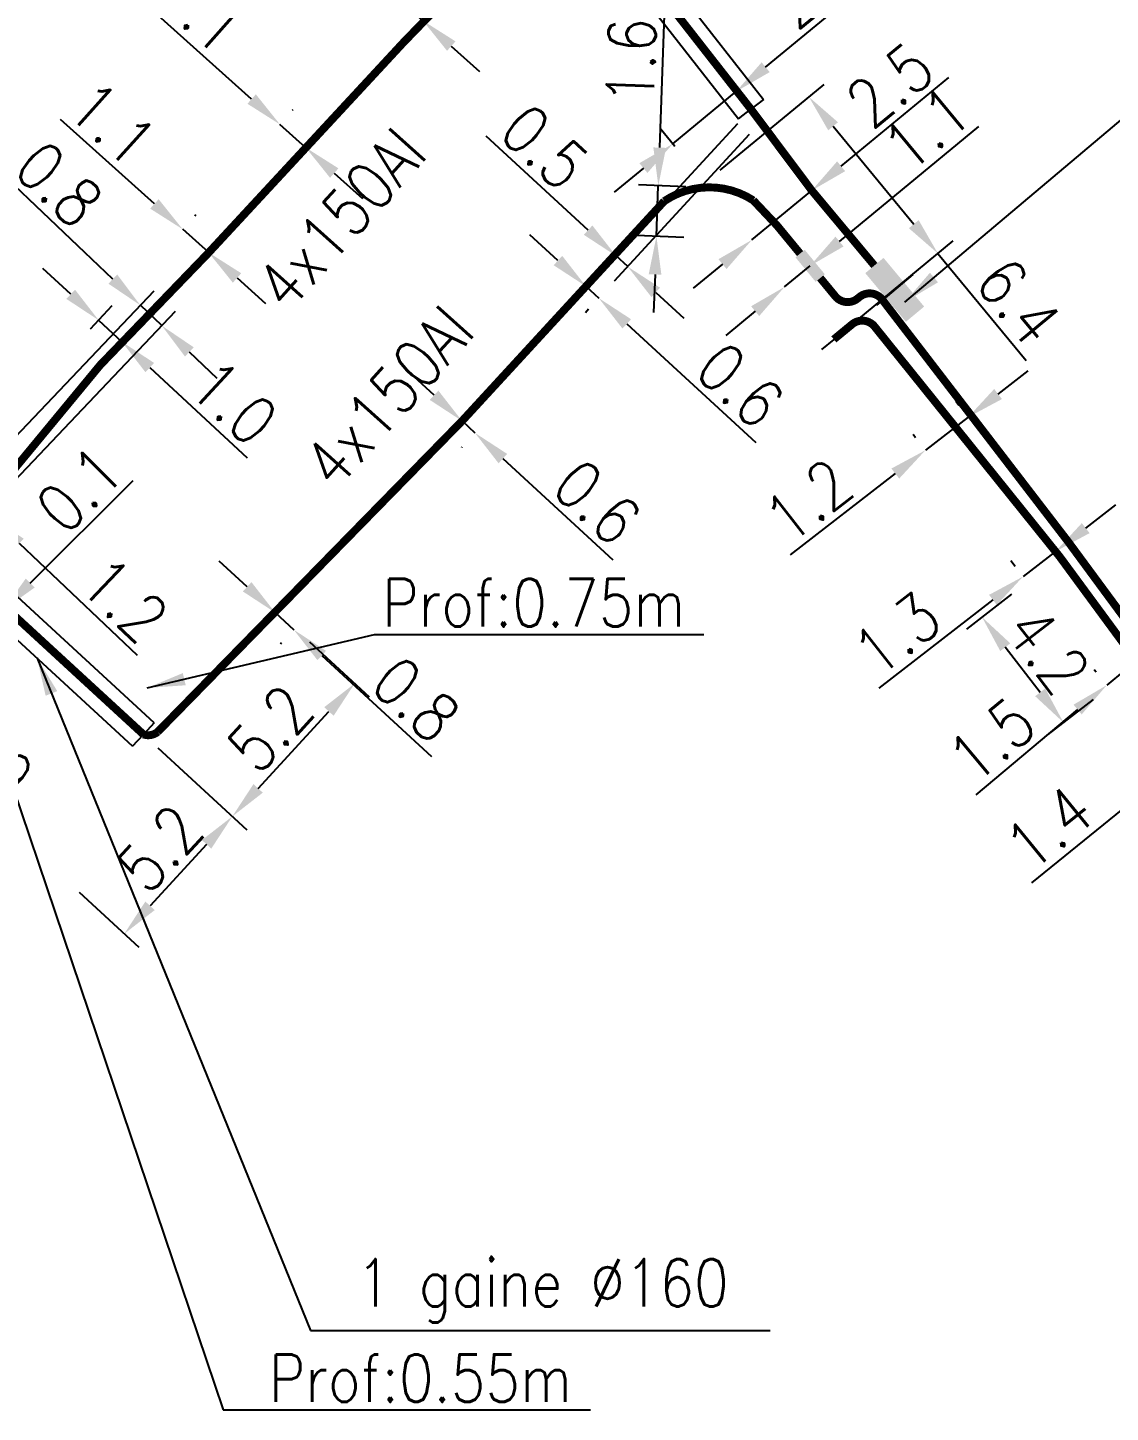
# Model space of a CAD drawing. Header units: millimetres. Extents: x 80000 to 81010, y 144000 to 145002.
# Drawn here: x 80756.72 to 80790.89, y 144583.45 to 144627.12 of the extents above; entities that cross this region are included whole.
import ezdxf
from ezdxf.enums import TextEntityAlignment as Align

# ---------------------------------------------------------------- set-up
doc = ezdxf.new("R2010")
doc.units = ezdxf.units.MM
doc.header["$PDMODE"] = 34
doc.linetypes.add('B_ST_AL', pattern=[2000, 1000, 1000])
doc.layers.get('0').update_dxf_attribs({"linetype": 'CONTINUOUS'})
doc.layers.get('Defpoints').update_dxf_attribs({"linetype": 'CONTINUOUS'})
for name, color, linetype in [('B_100', 3, 'CONTINUOUS'), ('B_110', 1, 'CONTINUOUS'), ('B_300', 7, 'CONTINUOUS'), ('B_400', 7, 'CONTINUOUS')]:
    doc.layers.add(name, color=color, linetype=linetype)
doc.styles.add('M_ROMANS', font='ROMANS.shx', dxfattribs={"width": 0.75})
doc.styles.get("Standard").update_dxf_attribs({"font": 'romans.shx', "width": 0.85})
doc.dimstyles.get("Standard").update_dxf_attribs({"dimtxt": 1.5, "dimasz": 1.2, "dimexe": 0.625, "dimexo": 0.625, "dimgap": 0.25, "dimtad": 1, "dimdec": 1, "dimzin": 0, "dimdsep": 46, "dimtxsty": 'Standard', "dimcen": -0.5, "dimadec": 0, "dimazin": 0, "dimtfac": 1, "dimtdec": 1, "dimtmove": 0, "dimatfit": 3, "dimfxl": 0, "dimtolj": 1, "dimtzin": 0, "dimarcsym": 0})

# ---------------------------------------------------------------- blocks, each defined once
blk = doc.blocks.new('*D733')
at = {"layer": 'B_110', "color": 0, "linetype": 'Continuous', "lineweight": -2, "transparency": 16777216}
for p, q in [((80787.771, 144609.251), (80786.344, 144608.147)), ((80788.673, 144606.156), (80787.572, 144607.58)), ((80790.34, 144605.928), (80788.913, 144604.824))]:
    blk.add_line(p, q, dxfattribs=at)
at = {"layer": 'B_110', "color": 0, "linetype": 'Continuous', "transparency": 16777216}
for points in [[(80787.73, 144607.702), (80787.414, 144607.458), (80786.838, 144608.529)], [(80788.831, 144606.278), (80788.515, 144606.034), (80789.407, 144605.207)]]:
    blk.add_solid(points, dxfattribs=at)
at = {"layer": 'Defpoints', "color": 0, "linetype": 'Continuous', "transparency": 16777216}
for p in [(80788.266, 144609.633), (80786.838, 144608.529), (80790.835, 144606.311)]:
    blk.add_point(p, dxfattribs=at)
at = {"layer": 'B_110', "color": 0, "linetype": 'Continuous', "transparency": 16777216, "insert": (80788.914, 144607.48), "char_height": 1.5, "attachment_point": 5, "rotation": 307.7103}
blk.add_mtext('\\A1;4.2', dxfattribs=at)
blk = doc.blocks.new('*D735')
at = {"layer": 'B_110', "color": 0, "linetype": 'Continuous', "lineweight": -2, "transparency": 16777216}
for p, q in [((80794.863, 144605.4), (80795.794, 144606.157)), ((80793.932, 144604.643), (80792.885, 144603.791)), ((80791.954, 144603.033), (80788.403, 144600.144))]:
    blk.add_line(p, q, dxfattribs=at)
at = {"layer": 'B_110', "color": 0, "linetype": 'Continuous', "transparency": 16777216}
for points in [[(80794.737, 144605.555), (80794.989, 144605.245), (80793.932, 144604.643)], [(80791.828, 144603.188), (80792.08, 144602.878), (80792.885, 144603.791)]]:
    blk.add_solid(points, dxfattribs=at)
at = {"layer": 'Defpoints', "color": 0, "linetype": 'Continuous', "transparency": 16777216}
for p in [(80793.932, 144604.643), (80793.932, 144604.643), (80792.885, 144603.791)]:
    blk.add_point(p, dxfattribs=at)
at = {"layer": 'B_110', "color": 0, "linetype": 'Continuous', "transparency": 16777216, "insert": (80788.955, 144601.883), "char_height": 1.5, "attachment_point": 5, "rotation": 39.1317}
blk.add_mtext('\\A1;1.4', dxfattribs=at)
blk = doc.blocks.new('*D736')
at = {"layer": 'B_110', "color": 0, "linetype": 'Continuous', "lineweight": -2, "transparency": 16777216}
for p, q in [((80790.109, 144611.336), (80791.059, 144612.07)), ((80788.912, 144610.923), (80788.778, 144611.097)), ((80789.16, 144610.602), (80788.131, 144609.807)), ((80787.883, 144610.128), (80787.749, 144610.301)), ((80787.182, 144609.073), (80783.585, 144606.292))]:
    blk.add_line(p, q, dxfattribs=at)
at = {"layer": 'B_110', "color": 0, "linetype": 'Continuous', "transparency": 16777216}
for points in [[(80789.987, 144611.494), (80790.232, 144611.178), (80789.16, 144610.602)], [(80787.06, 144609.231), (80787.304, 144608.915), (80788.131, 144609.807)]]:
    blk.add_solid(points, dxfattribs=at)
at = {"layer": 'Defpoints', "color": 0, "linetype": 'Continuous', "transparency": 16777216}
for p in [(80789.16, 144610.602), (80789.294, 144610.428), (80788.266, 144609.633)]:
    blk.add_point(p, dxfattribs=at)
at = {"layer": 'B_110', "color": 0, "linetype": 'Continuous', "transparency": 16777216, "insert": (80784.156, 144607.997), "char_height": 1.5, "attachment_point": 5, "rotation": 37.7103}
blk.add_mtext('\\A1;1.3', dxfattribs=at)
blk = doc.blocks.new('B_300_03')
at = {"color": 0, "linetype": 'Continuous'}
blk.add_solid([(-1, 0.75), (-1, 0), (1, 0.75), (1, 0)], dxfattribs=at)
at = {"color": 0, "linetype": 'Continuous', "style": 'M_ROMANS', "width": 0.75, "flags": 3}
for tag, p in [('DEF_LEG', (0, -4.25)), ('DEF_COUP', (0, -6.75)), ('DEF_TYPE', (0, -9.25))]:
    blk.add_attdef(tag, text='', height=1.2, dxfattribs=at).set_placement(p, align=Align.MIDDLE)
blk = doc.blocks.new('*D737')
at = {"layer": 'B_110', "color": 0, "linetype": 'Continuous', "lineweight": -2, "transparency": 16777216}
for p, q in [((80778.573, 144622.626), (80781.858, 144625.333)), ((80782.139, 144624.01), (80784.683, 144620.923)), ((80782.644, 144617.687), (80785.929, 144620.395)), ((80785.447, 144619.997), (80788.227, 144616.624))]:
    blk.add_line(p, q, dxfattribs=at)
at = {"layer": 'B_110', "color": 0, "linetype": 'Continuous', "transparency": 16777216}
for points in [[(80782.293, 144624.137), (80781.985, 144623.883), (80781.376, 144624.936)], [(80784.838, 144621.051), (80784.529, 144620.796), (80785.447, 144619.997)]]:
    blk.add_solid(points, dxfattribs=at)
at = {"layer": 'Defpoints', "color": 0, "linetype": 'Continuous', "transparency": 16777216}
for p in [(80778.091, 144622.228), (80785.447, 144619.997), (80782.162, 144617.29)]:
    blk.add_point(p, dxfattribs=at)
at = {"layer": 'B_110', "color": 0, "linetype": 'Continuous', "transparency": 16777216, "insert": (80787.99, 144618.484), "char_height": 1.5, "attachment_point": 5, "rotation": 309.501}
blk.add_mtext('\\A1;6.4', dxfattribs=at)
blk = doc.blocks.new('*D9')
at = {"layer": 'B_300', "color": 0, "linetype": 'Continuous', "lineweight": -2, "transparency": 16777216}
for p, q in [((80782.341, 144620.374), (80786.74, 144624.001)), ((80780.605, 144618.943), (80781.415, 144619.611)), ((80779.679, 144618.179), (80778.753, 144617.416))]:
    blk.add_line(p, q, dxfattribs=at)
at = {"layer": 'B_300', "color": 0, "linetype": 'Continuous', "transparency": 16777216}
for points in [[(80782.214, 144620.528), (80782.468, 144620.22), (80781.415, 144619.611)], [(80779.552, 144618.334), (80779.806, 144618.025), (80780.605, 144618.943)]]:
    blk.add_solid(points, dxfattribs=at)
at = {"layer": 'Defpoints', "color": 0, "linetype": 'Continuous', "transparency": 16777216}
for p in [(80781.415, 144619.611), (80781.415, 144619.611), (80780.605, 144618.943)]:
    blk.add_point(p, dxfattribs=at)
at = {"layer": 'B_300', "color": 0, "linetype": 'Continuous', "transparency": 16777216, "insert": (80785.091, 144623.937), "char_height": 1.5, "attachment_point": 5, "rotation": 39.501}
blk.add_mtext('\\A1;1.1', dxfattribs=at)
blk = doc.blocks.new('*D10')
at = {"layer": 'B_100', "color": 0, "linetype": 'Continuous', "lineweight": -2, "transparency": 16777216}
for p, q in [((80773.456, 144619.776), (80772.573, 144620.588)), ((80774.34, 144618.963), (80774.744, 144618.591)), ((80774.016, 144618.612), (80773.916, 144618.503)), ((80774.421, 144618.239), (80774.321, 144618.131)), ((80775.627, 144617.778), (80779.697, 144614.033))]:
    blk.add_line(p, q, dxfattribs=at)
at = {"layer": 'B_100', "color": 0, "linetype": 'Continuous', "transparency": 16777216}
for points in [[(80773.592, 144619.923), (80773.321, 144619.628), (80774.34, 144618.963)], [(80775.763, 144617.925), (80775.492, 144617.631), (80774.744, 144618.591)]]:
    blk.add_solid(points, dxfattribs=at)
at = {"layer": 'Defpoints', "color": 0, "linetype": 'Continuous', "transparency": 16777216}
for p in [(80774.34, 144618.963), (80774.44, 144619.072), (80774.844, 144618.699)]:
    blk.add_point(p, dxfattribs=at)
at = {"layer": 'B_100', "color": 0, "linetype": 'Continuous', "transparency": 16777216, "insert": (80779.208, 144615.843), "char_height": 1.5, "attachment_point": 5, "rotation": 317.383}
blk.add_mtext('\\A1;0.6', dxfattribs=at)
blk = doc.blocks.new('*D11')
at = {"layer": 'B_100', "color": 0, "linetype": 'Continuous', "lineweight": -2, "transparency": 16777216}
for p, q in [((80776.667, 144623.336), (80776.822, 144627.523)), ((80777.491, 144622.105), (80775.999, 144622.16)), ((80776.564, 144620.538), (80776.623, 144622.137)), ((80777.432, 144620.506), (80775.94, 144620.561)), ((80776.52, 144619.339), (80776.476, 144618.14))]:
    blk.add_line(p, q, dxfattribs=at)
at = {"layer": 'B_100', "color": 0, "linetype": 'Continuous', "transparency": 16777216}
for points in [[(80776.467, 144623.343), (80776.867, 144623.329), (80776.623, 144622.137)], [(80776.32, 144619.346), (80776.72, 144619.331), (80776.564, 144620.538)]]:
    blk.add_solid(points, dxfattribs=at)
at = {"layer": 'Defpoints', "color": 0, "linetype": 'Continuous', "transparency": 16777216}
for p in [(80776.623, 144622.137), (80778.115, 144622.082), (80778.056, 144620.483)]:
    blk.add_point(p, dxfattribs=at)
at = {"layer": 'B_100', "color": 0, "linetype": 'Continuous', "transparency": 16777216, "insert": (80775.767, 144626.066), "char_height": 1.5, "attachment_point": 5, "rotation": 87.8897}
blk.add_mtext('\\A1;1.6', dxfattribs=at)
blk = doc.blocks.new('*D12')
at = {"layer": 'B_100', "color": 0, "linetype": 'Continuous', "lineweight": -2, "transparency": 16777216}
for p, q in [((80769.547, 144615.527), (80768.664, 144616.34)), ((80770.431, 144614.715), (80770.835, 144614.342)), ((80770.02, 144614.268), (80770.007, 144614.255)), ((80770.425, 144613.896), (80770.412, 144613.882)), ((80771.718, 144613.53), (80775.184, 144610.341))]:
    blk.add_line(p, q, dxfattribs=at)
at = {"layer": 'B_100', "color": 0, "linetype": 'Continuous', "transparency": 16777216}
for points in [[(80769.683, 144615.674), (80769.412, 144615.38), (80770.431, 144614.715)], [(80771.854, 144613.677), (80771.583, 144613.382), (80770.835, 144614.342)]]:
    blk.add_solid(points, dxfattribs=at)
at = {"layer": 'Defpoints', "color": 0, "linetype": 'Continuous', "transparency": 16777216}
for p in [(80770.431, 144614.715), (80770.443, 144614.728), (80770.848, 144614.356)]:
    blk.add_point(p, dxfattribs=at)
at = {"layer": 'B_100', "color": 0, "linetype": 'Continuous', "transparency": 16777216, "insert": (80774.694, 144612.15), "char_height": 1.5, "attachment_point": 5, "rotation": 317.383}
blk.add_mtext('\\A1;0.6', dxfattribs=at)
blk = doc.blocks.new('*D13')
at = {"layer": 'B_100', "color": 0, "linetype": 'Continuous', "lineweight": -2, "transparency": 16777216}
for p, q in [((80763.649, 144609.486), (80762.766, 144610.299)), ((80764.532, 144608.673), (80765.12, 144608.131)), ((80764.147, 144608.255), (80764.109, 144608.213)), ((80764.735, 144607.713), (80764.697, 144607.671)), ((80766.003, 144607.318), (80769.467, 144604.128))]:
    blk.add_line(p, q, dxfattribs=at)
at = {"layer": 'B_100', "color": 0, "linetype": 'Continuous', "transparency": 16777216}
for points in [[(80763.785, 144609.633), (80763.514, 144609.339), (80764.532, 144608.673)], [(80766.139, 144607.465), (80765.868, 144607.171), (80765.12, 144608.131)]]:
    blk.add_solid(points, dxfattribs=at)
at = {"layer": 'Defpoints', "color": 0, "linetype": 'Continuous', "transparency": 16777216}
for p in [(80764.532, 144608.673), (80764.57, 144608.714), (80765.159, 144608.172)]:
    blk.add_point(p, dxfattribs=at)
at = {"layer": 'B_100', "color": 0, "linetype": 'Continuous', "transparency": 16777216, "insert": (80768.978, 144605.938), "char_height": 1.5, "attachment_point": 5, "rotation": 317.3576}
blk.add_mtext('\\A1;0.8', dxfattribs=at)
blk = doc.blocks.new('*D14')
at = {"layer": 'B_100', "color": 0, "linetype": 'Continuous', "lineweight": -2, "transparency": 16777216}
for p, q in [((80767.484, 144628.876), (80763.801, 144632.176)), ((80768.175, 144627.849), (80768.794, 144628.54)), ((80769.196, 144627.341), (80768.377, 144628.075)), ((80768.994, 144627.115), (80769.614, 144627.806)), ((80770.09, 144626.54), (80770.984, 144625.739))]:
    blk.add_line(p, q, dxfattribs=at)
at = {"layer": 'B_100', "color": 0, "linetype": 'Continuous', "transparency": 16777216}
for points in [[(80767.617, 144629.025), (80767.35, 144628.727), (80768.377, 144628.075)], [(80770.224, 144626.689), (80769.957, 144626.391), (80769.196, 144627.341)]]:
    blk.add_solid(points, dxfattribs=at)
at = {"layer": 'Defpoints', "color": 0, "linetype": 'Continuous', "transparency": 16777216}
for p in [(80767.758, 144627.383), (80769.196, 144627.341), (80768.577, 144626.649)]:
    blk.add_point(p, dxfattribs=at)
at = {"layer": 'B_100', "color": 0, "linetype": 'Continuous', "transparency": 16777216, "insert": (80765.446, 144632.045), "char_height": 1.5, "attachment_point": 5, "rotation": 318.1352}
blk.add_mtext('\\A1;1.1', dxfattribs=at)
blk = doc.blocks.new('*D15')
at = {"layer": 'B_100', "color": 0, "linetype": 'Continuous', "lineweight": -2, "transparency": 16777216}
for p, q in [((80763.791, 144624.87), (80760.54, 144627.783)), ((80765.084, 144624.515), (80765.102, 144624.535)), ((80765.504, 144623.335), (80764.685, 144624.069)), ((80765.903, 144623.781), (80765.921, 144623.801)), ((80766.398, 144622.534), (80767.291, 144621.734))]:
    blk.add_line(p, q, dxfattribs=at)
at = {"layer": 'B_100', "color": 0, "linetype": 'Continuous', "transparency": 16777216}
for points in [[(80763.925, 144625.019), (80763.658, 144624.721), (80764.685, 144624.069)], [(80766.531, 144622.683), (80766.264, 144622.386), (80765.504, 144623.335)]]:
    blk.add_solid(points, dxfattribs=at)
at = {"layer": 'Defpoints', "color": 0, "linetype": 'Continuous', "transparency": 16777216}
for p in [(80764.667, 144624.05), (80765.486, 144623.316), (80765.504, 144623.335)]:
    blk.add_point(p, dxfattribs=at)
at = {"layer": 'B_100', "color": 0, "linetype": 'Continuous', "transparency": 16777216, "insert": (80762.185, 144627.652), "char_height": 1.5, "attachment_point": 5, "rotation": 318.1352}
blk.add_mtext('\\A1;1.1', dxfattribs=at)
blk = doc.blocks.new('*D16')
at = {"layer": 'B_100', "color": 0, "linetype": 'Continuous', "lineweight": -2, "transparency": 16777216}
for p, q in [((80760.724, 144621.562), (80757.756, 144624.221)), ((80761.994, 144621.182), (80762.034, 144621.227)), ((80762.436, 144620.027), (80761.617, 144620.761)), ((80762.813, 144620.448), (80762.854, 144620.493)), ((80763.33, 144619.226), (80764.224, 144618.426))]:
    blk.add_line(p, q, dxfattribs=at)
at = {"layer": 'B_100', "color": 0, "linetype": 'Continuous', "transparency": 16777216}
for points in [[(80760.857, 144621.711), (80760.59, 144621.413), (80761.617, 144620.761)], [(80763.464, 144619.375), (80763.197, 144619.077), (80762.436, 144620.027)]]:
    blk.add_solid(points, dxfattribs=at)
at = {"layer": 'Defpoints', "color": 0, "linetype": 'Continuous', "transparency": 16777216}
for p in [(80761.577, 144620.716), (80762.396, 144619.982), (80762.436, 144620.027)]:
    blk.add_point(p, dxfattribs=at)
at = {"layer": 'B_100', "color": 0, "linetype": 'Continuous', "transparency": 16777216, "insert": (80759.401, 144624.09), "char_height": 1.5, "attachment_point": 5, "rotation": 318.1352}
blk.add_mtext('\\A1;1.1', dxfattribs=at)
blk = doc.blocks.new('*D17')
at = {"layer": 'B_100', "color": 0, "linetype": 'Continuous', "lineweight": -2, "transparency": 16777216}
for p, q in [((80758.082, 144618.712), (80757.202, 144619.527)), ((80758.707, 144617.621), (80759.387, 144618.354)), ((80758.962, 144617.896), (80759.696, 144617.216)), ((80759.441, 144616.941), (80760.12, 144617.675)), ((80760.576, 144616.4), (80763.648, 144613.553))]:
    blk.add_line(p, q, dxfattribs=at)
at = {"layer": 'B_100', "color": 0, "linetype": 'Continuous', "transparency": 16777216}
for points in [[(80758.218, 144618.858), (80757.946, 144618.565), (80758.962, 144617.896)], [(80760.712, 144616.547), (80760.44, 144616.254), (80759.696, 144617.216)]]:
    blk.add_solid(points, dxfattribs=at)
at = {"layer": 'Defpoints', "color": 0, "linetype": 'Continuous', "transparency": 16777216}
for p in [(80758.282, 144617.163), (80759.696, 144617.216), (80759.016, 144616.483)]:
    blk.add_point(p, dxfattribs=at)
at = {"layer": 'B_100', "color": 0, "linetype": 'Continuous', "transparency": 16777216, "insert": (80763.232, 144615.302), "char_height": 1.5, "attachment_point": 5, "rotation": 317.1731}
blk.add_mtext('\\A1;1.0', dxfattribs=at)
blk = doc.blocks.new('*D377')
at = {"layer": 'B_400', "color": 0, "linetype": 'Continuous', "lineweight": -2, "transparency": 16777216}
for p, q in [((80780.01, 144625.874), (80783.41, 144628.676)), ((80779.15, 144625.031), (80778.687, 144625.592)), ((80777.078, 144623.456), (80779.084, 144625.11)), ((80777.143, 144623.377), (80776.681, 144623.939)), ((80776.152, 144622.693), (80775.226, 144621.93))]:
    blk.add_line(p, q, dxfattribs=at)
at = {"layer": 'B_400', "color": 0, "linetype": 'Continuous', "transparency": 16777216}
for points in [[(80779.883, 144626.028), (80780.138, 144625.719), (80779.084, 144625.11)], [(80776.025, 144622.847), (80776.28, 144622.539), (80777.078, 144623.456)]]:
    blk.add_solid(points, dxfattribs=at)
at = {"layer": 'Defpoints', "color": 0, "linetype": 'Continuous', "transparency": 16777216}
for p in [(80779.084, 144625.11), (80779.547, 144624.549), (80777.541, 144622.895)]:
    blk.add_point(p, dxfattribs=at)
at = {"layer": 'B_400', "color": 0, "linetype": 'Continuous', "transparency": 16777216, "insert": (80781.55, 144628.439), "char_height": 1.5, "attachment_point": 5, "rotation": 39.5012}
blk.add_mtext('\\A1;2.6', dxfattribs=at)
blk = doc.blocks.new('*D378')
at = {"layer": 'B_400', "color": 0, "linetype": 'Continuous', "lineweight": -2, "transparency": 16777216}
for p, q in [((80779.124, 144624.089), (80774.867, 144619.463)), ((80779.492, 144623.75), (80775.235, 144619.124)), ((80774.407, 144620.735), (80771.19, 144623.695)), ((80775.658, 144619.584), (80775.29, 144619.923)), ((80776.541, 144618.772), (80777.425, 144617.959))]:
    blk.add_line(p, q, dxfattribs=at)
at = {"layer": 'B_400', "color": 0, "linetype": 'Continuous', "transparency": 16777216}
for points in [[(80774.543, 144620.882), (80774.272, 144620.588), (80775.29, 144619.923)], [(80776.677, 144618.919), (80776.406, 144618.624), (80775.658, 144619.584)]]:
    blk.add_solid(points, dxfattribs=at)
at = {"layer": 'Defpoints', "color": 0, "linetype": 'Continuous', "transparency": 16777216}
for p in [(80779.547, 144624.549), (80779.915, 144624.21), (80775.29, 144619.923)]:
    blk.add_point(p, dxfattribs=at)
at = {"layer": 'B_400', "color": 0, "linetype": 'Continuous', "transparency": 16777216, "insert": (80773.034, 144623.357), "char_height": 1.5, "attachment_point": 5, "rotation": 317.3829}
blk.add_mtext('\\A1;0.5', dxfattribs=at)
blk = doc.blocks.new('*D379')
at = {"layer": 'B_100', "color": 0, "linetype": 'Continuous', "lineweight": -2, "transparency": 16777216}
for p, q in [((80782.392, 144622.749), (80785.788, 144625.549)), ((80779.576, 144620.427), (80781.466, 144621.985)), ((80778.65, 144619.664), (80777.724, 144618.9))]:
    blk.add_line(p, q, dxfattribs=at)
at = {"layer": 'B_100', "color": 0, "linetype": 'Continuous', "transparency": 16777216}
for points in [[(80782.265, 144622.903), (80782.519, 144622.594), (80781.466, 144621.985)], [(80778.522, 144619.818), (80778.777, 144619.509), (80779.576, 144620.427)]]:
    blk.add_solid(points, dxfattribs=at)
at = {"layer": 'Defpoints', "color": 0, "linetype": 'Continuous', "transparency": 16777216}
for p in [(80781.466, 144621.985), (80781.466, 144621.985), (80779.576, 144620.427)]:
    blk.add_point(p, dxfattribs=at)
at = {"layer": 'B_100', "color": 0, "linetype": 'Continuous', "transparency": 16777216, "insert": (80783.929, 144625.312), "char_height": 1.5, "attachment_point": 5, "rotation": 39.5012}
blk.add_mtext('\\A1;2.5', dxfattribs=at)
blk = doc.blocks.new('*D404')
at = {"layer": 'B_100', "color": 0, "linetype": 'Continuous', "lineweight": -2, "transparency": 16777216}
for p, q in [((80792.999, 144608.241), (80793.92, 144609.01)), ((80791.781, 144607.828), (80791.678, 144607.952)), ((80792.078, 144607.472), (80790.774, 144606.383)), ((80790.435, 144606.789), (80790.374, 144606.863)), ((80789.853, 144605.614), (80786.638, 144602.928))]:
    blk.add_line(p, q, dxfattribs=at)
at = {"layer": 'B_100', "color": 0, "linetype": 'Continuous', "transparency": 16777216}
for points in [[(80792.871, 144608.395), (80793.128, 144608.088), (80792.078, 144607.472)], [(80789.725, 144605.767), (80789.982, 144605.46), (80790.774, 144606.383)]]:
    blk.add_solid(points, dxfattribs=at)
at = {"layer": 'Defpoints', "color": 0, "linetype": 'Continuous', "transparency": 16777216}
for p in [(80792.078, 144607.472), (80792.181, 144607.349), (80790.836, 144606.31)]:
    blk.add_point(p, dxfattribs=at)
at = {"layer": 'B_100', "color": 0, "linetype": 'Continuous', "transparency": 16777216, "insert": (80787.144, 144604.654), "char_height": 1.5, "attachment_point": 5, "rotation": 39.8673}
blk.add_mtext('\\A1;1.5', dxfattribs=at)
blk = doc.blocks.new('*D405')
at = {"layer": 'B_100', "color": 0, "linetype": 'Continuous', "lineweight": -2, "transparency": 16777216}
for p, q in [((80787.345, 144615.566), (80788.294, 144616.3)), ((80786.107, 144615.205), (80786.013, 144615.326)), ((80786.396, 144614.832), (80785.051, 144613.792)), ((80784.743, 144614.189), (80784.668, 144614.286)), ((80784.101, 144613.058), (80780.787, 144610.495))]:
    blk.add_line(p, q, dxfattribs=at)
at = {"layer": 'B_100', "color": 0, "linetype": 'Continuous', "transparency": 16777216}
for points in [[(80787.222, 144615.724), (80787.467, 144615.407), (80786.396, 144614.832)], [(80783.979, 144613.216), (80784.224, 144612.899), (80785.051, 144613.792)]]:
    blk.add_solid(points, dxfattribs=at)
at = {"layer": 'Defpoints', "color": 0, "linetype": 'Continuous', "transparency": 16777216}
for p in [(80786.396, 144614.832), (80786.489, 144614.71), (80785.126, 144613.695)]:
    blk.add_point(p, dxfattribs=at)
at = {"layer": 'B_100', "color": 0, "linetype": 'Continuous', "transparency": 16777216, "insert": (80781.358, 144612.201), "char_height": 1.5, "attachment_point": 5, "rotation": 37.7121}
blk.add_mtext('\\A1;1.2', dxfattribs=at)
blk = doc.blocks.new('B_300_04')
at = {"color": 0, "linetype": 'Continuous'}
blk.add_line((0, 0.75), (0, -0.75), dxfattribs=at)
blk.add_solid([(-1, 0.375), (-1, -0.375), (1, 0.375), (1, -0.375)], dxfattribs=at)
at = {"color": 0, "linetype": 'Continuous', "style": 'M_ROMANS', "width": 0.75, "flags": 3}
for tag, p in [('DEF_LEG', (0, -4.25)), ('DEF_COUP', (0, -6.75)), ('DEF_TYPE', (0, -9.25))]:
    blk.add_attdef(tag, text='', height=1.2, dxfattribs=at).set_placement(p, align=Align.MIDDLE)
blk = doc.blocks.new('*D845')
at = {"layer": 'B_300', "color": 0, "linetype": 'Continuous', "lineweight": -2, "transparency": 16777216}
for p, q in [((80759.41, 144619.191), (80755.877, 144622.55)), ((80753.823, 144611.571), (80760.711, 144618.817)), ((80754.184, 144610.598), (80761.386, 144618.175)), ((80760.956, 144617.722), (80760.28, 144618.364)), ((80761.825, 144616.895), (80762.695, 144616.069))]:
    blk.add_line(p, q, dxfattribs=at)
at = {"layer": 'B_300', "color": 0, "linetype": 'Continuous', "transparency": 16777216}
for points in [[(80759.548, 144619.336), (80759.273, 144619.046), (80760.28, 144618.364)], [(80761.963, 144617.04), (80761.688, 144616.75), (80760.956, 144617.722)]]:
    blk.add_solid(points, dxfattribs=at)
at = {"layer": 'Defpoints', "color": 0, "linetype": 'Continuous', "transparency": 16777216}
for p in [(80760.28, 144618.364), (80753.392, 144611.118), (80753.753, 144610.145)]:
    blk.add_point(p, dxfattribs=at)
at = {"layer": 'B_300', "color": 0, "linetype": 'Continuous', "transparency": 16777216, "insert": (80757.715, 144622.182), "char_height": 1.5, "attachment_point": 5, "rotation": 316.4518}
blk.add_mtext('\\A1;0.8', dxfattribs=at)
blk = doc.blocks.new('*D846')
at = {"layer": 'B_300', "color": 0, "linetype": 'Continuous', "lineweight": -2, "transparency": 16777216}
for p, q in [((80751.182, 144611.599), (80748.486, 144608.91)), ((80748.081, 144610.201), (80747.234, 144611.051)), ((80752.949, 144610.677), (80749.828, 144607.564)), ((80748.928, 144609.352), (80750.271, 144608.005)), ((80751.118, 144607.156), (80755.896, 144602.364))]:
    blk.add_line(p, q, dxfattribs=at)
at = {"layer": 'B_300', "color": 0, "linetype": 'Continuous', "transparency": 16777216}
for points in [[(80748.223, 144610.342), (80747.939, 144610.06), (80748.928, 144609.352)], [(80751.26, 144607.297), (80750.976, 144607.014), (80750.271, 144608.005)]]:
    blk.add_solid(points, dxfattribs=at)
at = {"layer": 'Defpoints', "color": 0, "linetype": 'Continuous', "transparency": 16777216}
for p in [(80751.625, 144612.04), (80753.392, 144611.118), (80750.271, 144608.005)]:
    blk.add_point(p, dxfattribs=at)
at = {"layer": 'B_300', "color": 0, "linetype": 'Continuous', "transparency": 16777216, "insert": (80755.57, 144604.107), "char_height": 1.5, "attachment_point": 5, "rotation": 314.9186}
blk.add_mtext('\\A1;1.9', dxfattribs=at)
blk = doc.blocks.new('*D1561')
at = {"layer": 'B_400', "color": 0, "linetype": 'Continuous', "lineweight": -2, "transparency": 16777216}
for p, q in [((80760.834, 144604.407), (80763.643, 144601.821)), ((80762.37, 144601.362), (80760.585, 144599.423)), ((80758.347, 144599.853), (80760.232, 144598.117))]:
    blk.add_line(p, q, dxfattribs=at)
at = {"layer": 'B_400', "color": 0, "linetype": 'Continuous', "transparency": 16777216}
for points in [[(80762.223, 144601.497), (80762.517, 144601.226), (80763.183, 144602.244)], [(80760.438, 144599.559), (80760.732, 144599.288), (80759.772, 144598.54)]]:
    blk.add_solid(points, dxfattribs=at)
at = {"layer": 'Defpoints', "color": 0, "linetype": 'Continuous', "transparency": 16777216}
for p in [(80760.375, 144604.83), (80757.887, 144600.276), (80759.772, 144598.54)]:
    blk.add_point(p, dxfattribs=at)
at = {"layer": 'B_400', "color": 0, "linetype": 'Continuous', "transparency": 16777216, "insert": (80760.894, 144601.235), "char_height": 1.5, "attachment_point": 5, "rotation": 47.3576}
blk.add_mtext('\\A1;5.2', dxfattribs=at)
blk = doc.blocks.new('*D1562')
at = {"layer": 'B_400', "color": 0, "linetype": 'Continuous', "lineweight": -2, "transparency": 16777216}
for p, q in [((80765.618, 144607.749), (80767.503, 144606.013)), ((80763.996, 144603.127), (80766.231, 144605.554)), ((80760.834, 144604.407), (80763.643, 144601.821))]:
    blk.add_line(p, q, dxfattribs=at)
at = {"layer": 'B_400', "color": 0, "linetype": 'Continuous', "transparency": 16777216}
for points in [[(80766.083, 144605.689), (80766.378, 144605.418), (80767.044, 144606.436)], [(80763.849, 144603.262), (80764.143, 144602.992), (80763.183, 144602.244)]]:
    blk.add_solid(points, dxfattribs=at)
at = {"layer": 'Defpoints', "color": 0, "linetype": 'Continuous', "transparency": 16777216}
for p in [(80765.159, 144608.172), (80767.044, 144606.436), (80760.375, 144604.83)]:
    blk.add_point(p, dxfattribs=at)
at = {"layer": 'B_400', "color": 0, "linetype": 'Continuous', "transparency": 16777216, "insert": (80764.376, 144605.017), "char_height": 1.5, "attachment_point": 5, "rotation": 47.3576}
blk.add_mtext('\\A1;5.2', dxfattribs=at)
blk = doc.blocks.new('*D1563')
at = {"layer": 'B_400', "color": 0, "linetype": 'Continuous', "lineweight": -2, "transparency": 16777216}
for p, q in [((80756.807, 144609.605), (80760.053, 144612.843)), ((80753.833, 144610.675), (80756.292, 144608.21)), ((80754.787, 144609.932), (80756.398, 144608.316)), ((80755.851, 144608.652), (80755.957, 144608.758)), ((80755.001, 144607.805), (80754.151, 144606.958))]:
    blk.add_line(p, q, dxfattribs=at)
at = {"layer": 'B_400', "color": 0, "linetype": 'Continuous', "transparency": 16777216}
for points in [[(80756.666, 144609.747), (80756.948, 144609.464), (80755.957, 144608.758)], [(80754.86, 144607.946), (80755.142, 144607.663), (80755.851, 144608.652)]]:
    blk.add_solid(points, dxfattribs=at)
at = {"layer": 'Defpoints', "color": 0, "linetype": 'Continuous', "transparency": 16777216}
for p in [(80753.392, 144611.118), (80754.346, 144610.374), (80755.851, 144608.652)]:
    blk.add_point(p, dxfattribs=at)
at = {"layer": 'B_400', "color": 0, "linetype": 'Continuous', "transparency": 16777216, "insert": (80758.353, 144612.56), "char_height": 1.5, "attachment_point": 5, "rotation": 44.9186}
blk.add_mtext('\\A1;0.1', dxfattribs=at)
blk = doc.blocks.new('*D1593')
at = {"layer": 'B_400', "color": 0, "linetype": 'Continuous', "lineweight": -2, "transparency": 16777216}
for p, q in [((80753.848, 144613.34), (80752.979, 144614.167)), ((80753.823, 144611.571), (80755.149, 144612.966)), ((80754.718, 144612.513), (80755.59, 144611.684)), ((80754.776, 144610.827), (80756.021, 144612.137)), ((80756.46, 144610.857), (80760.174, 144607.326))]:
    blk.add_line(p, q, dxfattribs=at)
at = {"layer": 'B_400', "color": 0, "linetype": 'Continuous', "transparency": 16777216}
for points in [[(80753.986, 144613.485), (80753.711, 144613.195), (80754.718, 144612.513)], [(80756.598, 144611.002), (80756.322, 144610.712), (80755.59, 144611.684)]]:
    blk.add_solid(points, dxfattribs=at)
at = {"layer": 'Defpoints', "color": 0, "linetype": 'Continuous', "transparency": 16777216}
for p in [(80754.718, 144612.513), (80753.392, 144611.118), (80754.346, 144610.374)]:
    blk.add_point(p, dxfattribs=at)
at = {"layer": 'B_400', "color": 0, "linetype": 'Continuous', "transparency": 16777216, "insert": (80759.78, 144609.081), "char_height": 1.5, "attachment_point": 5, "rotation": 316.4518}
blk.add_mtext('\\A1;1.2', dxfattribs=at)

msp = doc.modelspace()

# ---------------------------------------------------------------- linework, layer by layer
at = {"layer": 'B_100', "linetype": 'B_ST_AL', "const_width": 0.25, "flags": 128}
for points in [[(80783.442, 144619.619), (80781.466, 144621.985), (80779.547, 144624.549), (80773.95, 144631.711, 0.278887), (80773.466, 144631.895), (80771.909, 144631.611, -0.264406), (80771.443, 144631.775), (80766.626, 144637.296), (80763.647, 144640.995), (80759.858, 144644.983), (80752.711, 144653.366), (80750.077, 144656.433), (80745.207, 144662.093), (80741.431, 144666.404), (80737.93, 144670.452), (80734.781, 144674.26), (80731.007, 144677.731), (80725.688, 144682.288), (80721.86, 144685.699), (80718.358, 144688.819, 0.369996), (80717.707, 144688.832), (80716.893, 144688.16, -0.372008), (80716.24, 144688.175), (80711.548, 144692.415, 0.401669), (80710.857, 144692.395), (80709.123, 144690.634, -0.409493), (80708.421, 144690.623), (80707.578, 144691.428)], [(80761.118, 144642.868), (80763.508, 144640.371), (80766.249, 144636.969), (80767.288, 144635.777), (80771.484, 144630.966, -0.389876), (80771.449, 144629.613), (80771.135, 144629.29), (80771.135, 144629.29), (80771.135, 144629.29), (80771.135, 144629.29, 0.664399), (80771.135, 144629.29), (80768.577, 144626.649), (80765.486, 144623.316), (80762.396, 144619.982), (80759.016, 144616.483), (80754.086, 144610.518, -0.543928), (80754.086, 144610.518), (80754.086, 144610.518), (80754.086, 144610.518)], [(80781.097, 144619.996), (80780.363, 144620.887), (80779.619, 144621.674, 0.301061), (80776.812, 144621.65), (80774.44, 144619.072), (80770.443, 144614.728), (80760.827, 144604.909, -0.260724), (80760.375, 144604.83), (80754.346, 144610.374, 0.306488), (80753.586, 144610.41), (80753.364, 144610.151)], [(80813.803, 144561.815), (80814.528, 144560.884, 0.420638), (80814.954, 144560.836), (80821.083, 144565.832, 0.416014), (80821.501, 144570.067), (80820.725, 144571.007), (80815.532, 144577.357), (80812.446, 144581.468), (80809.626, 144585.315), (80805.21, 144591.082), (80801.005, 144596.82), (80797.558, 144601.057), (80794.311, 144604.968), (80792.101, 144607.455), (80789.559, 144610.903), (80783.687, 144618.546, 0.421299), (80782.976, 144618.629), (80782.91, 144618.576, -0.411816), (80782.21, 144618.647), (80781.733, 144619.225)]]:
    msp.add_lwpolyline(points, format="xyb", dxfattribs=at)
at = {"layer": 'B_110', "linetype": 'B_ST_AL', "flags": 128}
msp.add_lwpolyline([(80739.583, 144499.917, 0.25, 0.25, 0), (80740.631, 144498.707, 0.25, 0.25, 0), (80749.769, 144506.693, 0.25, 0.25, 0), (80761.889, 144517.877, 0.25, 0.25, 0), (80769.832, 144525.474, 0.25, 0.25, 0), (80772.305, 144528.059, 0.25, 0.25, 0), (80780.799, 144534.819, 0.25, 0.25, 0), (80787.161, 144540.366, 0.25, 0.25, 0), (80798.92, 144549.646, 0.25, 0.25, 0), (80805.131, 144554.778, 0.25, 0.25, 0), (80809.877, 144558.52, 0.25, 0.25, 0), (80813.63, 144561.047, 0.25, 0.25, 0), (80821.485, 144567.32, 0.25, 0.25, 0), (80821.74, 144567.971, 0.25, 0.25, 0), (80821.39, 144568.971, 0.25, 0.25, 0), (80820.884, 144569.846, 0.25, 0.25, 0), (80820.338, 144570.691, 0.25, 0.25, 0), (80815.138, 144577.048, 0.25, 0.25, 0), (80812.044, 144581.17, 0.25, 0.25, 0), (80809.226, 144585.015, 0.25, 0.25, 0), (80804.81, 144590.782, 0.25, 0.25, 0), (80800.609, 144596.514, 0.25, 0.25, 0), (80796.338, 144601.765, 0.25, 0.25, 0), (80793.932, 144604.643, 0.25, 0.25, 0), (80791.766, 144607.068, 0.25, 0.25, 0), (80789.294, 144610.428, 0.25, 0.25, 0), (80786.075, 144614.429, 0.25, 0.25, 0), (80783.447, 144617.694, 0.25, 0.25, 0.417667), (80782.74, 144617.766, 0.25, 0.25, 0), (80782.162, 144617.29, 0, 0, 0)], format="xyseb", dxfattribs=at)
msp.add_lwpolyline([(80782.162, 144617.29), (80781.776, 144616.972)], dxfattribs=at)
at = {"layer": 'B_400', "color": 7}
for p, q in [((80774.157, 144632.258), (80779.941, 144624.857)), ((80773.369, 144631.642), (80779.153, 144624.241)), ((80779.941, 144624.857), (80779.547, 144624.549)), ((80779.153, 144624.241), (80779.547, 144624.549))]:
    msp.add_line(p, q, dxfattribs=at)
at = {"layer": 'B_400', "color": 7, "linetype": 'CONTINUOUS'}
for p, q in [((80760.713, 144605.199), (80754.684, 144610.742)), ((80760.036, 144604.462), (80754.007, 144610.006)), ((80760.713, 144605.199), (80760.375, 144604.83)), ((80760.036, 144604.462), (80760.375, 144604.83))]:
    msp.add_line(p, q, dxfattribs=at)

# ---------------------------------------------------------------- block references
at = {"layer": 'B_300', "linetype": 'ByBlock', "xscale": 0.5, "yscale": 0.5, "zscale": 0.5, "rotation": 309.5010052603645}
msp.add_blockref('B_300_03', (80781.27, 144619.491), dxfattribs=at)
at = {"layer": 'B_300', "linetype": 'ByBlock', "zscale": 0.5, "rotation": 309.8596735974315}
msp.add_blockref('B_300_04', (80784.083, 144618.851), dxfattribs=at)

# ---------------------------------------------------------------- texts
at = {"layer": 'B_100', "linetype": 'Continuous', "width": 0.85}
for p in [(80766.602, 144621.093), (80768.107, 144615.481)]:
    msp.add_text('4x150Al', height=1.5, rotation=48.1981, dxfattribs=at).set_placement(p, align=Align.MIDDLE)
at = {"layer": 'B_400', "linetype": 'Continuous', "char_height": 1.5, "attachment_point": 7}
for s, insert in [('Prof:0.75m', (80767.916, 144608.232)), ('1 gaine %%C160', (80767.097, 144586.281)), ('Prof:0.55m', (80764.34, 144583.776))]:
    msp.add_mtext(s, dxfattribs=dict(at, insert=insert))

# ---------------------------------------------------------------- dimensions: what is measured, and where the dimension line sits
at = {"layer": 'B_100', "linetype": 'Continuous'}
for base, p1, p2, angle, picture, middle, dimtype in [((80769.196, 144627.341), (80767.758, 144627.383), (80768.577, 144626.649), 318.1352, '*D14', (80764.778, 144631.3), 160), ((80765.504, 144623.335), (80764.667, 144624.05), (80765.486, 144623.316), 318.1352, '*D15', (80761.518, 144626.907), 160), ((80776.623, 144622.137), (80778.056, 144620.483), (80778.115, 144622.082), 87.8897, '*D11', (80776.767, 144626.029), 160), ((80781.466, 144621.985), (80779.576, 144620.427), (80781.466, 144621.985), 39.5012, '*D379', (80784.565, 144624.54), 161), ((80762.436, 144620.027), (80761.577, 144620.716), (80762.396, 144619.982), 318.1352, '*D16', (80758.734, 144623.346), 160), ((80774.3395, 144618.963), (80774.8443, 144618.6993), (80774.4395, 144619.0717), 317.383, '*D10', (80778.5304, 144615.107), 160), ((80759.696, 144617.216), (80758.282, 144617.163), (80759.016, 144616.483), 317.1731, '*D17', (80762.552, 144614.569), 160), ((80770.431, 144614.715), (80770.848, 144614.356), (80770.443, 144614.728), 317.383, '*D12', (80774.017, 144611.414), 160), ((80764.532, 144608.673), (80765.159, 144608.172), (80764.57, 144608.714), 317.3576, '*D13', (80768.301, 144605.202), 160)]:
    dim = msp.add_linear_dim(base=base, p1=p1, p2=p2, angle=angle, dimstyle='Standard', dxfattribs=at)
    dim.commit()
    dim.dimension.update_dxf_attribs({"geometry": picture, "text_midpoint": middle, "dimtype": dimtype})
for base, p1, p2, angle, text, picture, middle in [((80786.396, 144614.832), (80785.126, 144613.695), (80786.489, 144614.71), 217.7121, '1.2', '*D405', (80781.97, 144611.409)), ((80792.078, 144607.472), (80790.836, 144606.31), (80792.181, 144607.349), 219.8673, '1.5', '*D404', (80787.785, 144603.886))]:
    dim = msp.add_linear_dim(base=base, p1=p1, p2=p2, angle=angle, text=text, dimstyle='Standard', dxfattribs=at)
    dim.commit()
    dim.dimension.update_dxf_attribs({"geometry": picture, "text_midpoint": middle, "dimtype": 160})
at = {"layer": 'B_110', "linetype": 'Continuous'}
for base, p1, p2, angle, picture, middle in [((80785.447, 144619.997), (80778.091, 144622.228), (80782.162, 144617.29), 309.501, '*D737', (80787.219, 144617.848)), ((80789.16, 144610.602), (80788.266, 144609.633), (80789.294, 144610.428), 37.7103, '*D736', (80784.767, 144607.206)), ((80793.932, 144604.643), (80792.885, 144603.791), (80793.932, 144604.643), 39.1317, '*D735', (80789.586, 144601.107))]:
    dim = msp.add_linear_dim(base=base, p1=p1, p2=p2, angle=angle, dimstyle='Standard', dxfattribs=at)
    dim.commit()
    dim.dimension.update_dxf_attribs({"geometry": picture, "text_midpoint": middle, "dimtype": 160})
dim = msp.add_linear_dim(base=(80786.838, 144608.529), p1=(80790.835, 144606.311), p2=(80788.266, 144609.633), angle=307.7103, dimstyle='Standard', dxfattribs=at)
dim.commit()
dim.dimension.update_dxf_attribs({"geometry": '*D733', "text_midpoint": (80788.914, 144607.48)})
at = {"layer": 'B_300', "linetype": 'Continuous'}
dim = msp.add_linear_dim(base=(80781.41504925, 144619.61060842), p1=(80780.60485515, 144618.94271207), p2=(80781.41504925, 144619.61060842), angle=39.50100526, dimstyle='Standard', dxfattribs=at)
dim.commit()
dim.dimension.update_dxf_attribs({"geometry": '*D9', "text_midpoint": (80785.72752164, 144623.16566341), "dimtype": 160})
dim = msp.add_linear_dim(base=(80760.28, 144618.364), p1=(80753.753, 144610.145), p2=(80753.392, 144611.118), angle=316.4518, text='0.8', dimstyle='Standard', override={"dimfxl": 1.25}, dxfattribs=at)
dim.commit()
dim.dimension.update_dxf_attribs({"geometry": '*D845', "text_midpoint": (80757.026, 144621.457), "dimtype": 160})
dim = msp.add_linear_dim(base=(80750.271, 144608.005), p1=(80751.625, 144612.04), p2=(80753.392, 144611.118), angle=134.9186, dimstyle='Standard', override={"dimfxl": 1.25}, dxfattribs=at)
dim.commit()
dim.dimension.update_dxf_attribs({"geometry": '*D846', "text_midpoint": (80754.862, 144603.401), "dimtype": 160})
at = {"layer": 'B_400', "linetype": 'Continuous'}
for base, p1, p2, angle, picture, middle, dimtype in [((80779.084, 144625.11), (80777.541, 144622.895), (80779.547, 144624.549), 39.5012, '*D377', (80782.186, 144627.667), 161), ((80775.29, 144619.923), (80779.915, 144624.21), (80779.547, 144624.549), 137.3829, '*D378', (80772.357, 144622.621), 161), ((80755.8508, 144608.6522), (80754.3455, 144610.3742), (80753.392, 144611.118), 44.9186, '*D1563', (80759.0595, 144611.8517), 160)]:
    dim = msp.add_linear_dim(base=base, p1=p1, p2=p2, angle=angle, dimstyle='Standard', dxfattribs=at)
    dim.commit()
    dim.dimension.update_dxf_attribs({"geometry": picture, "text_midpoint": middle, "dimtype": dimtype})
dim = msp.add_linear_dim(base=(80754.718, 144612.513), p1=(80754.346, 144610.374), p2=(80753.392, 144611.118), angle=316.4518, dimstyle='Standard', override={"dimfxl": 1.25}, dxfattribs=at)
dim.commit()
dim.dimension.update_dxf_attribs({"geometry": '*D1593', "text_midpoint": (80759.091, 144608.356), "dimtype": 160})
for base, p2, angle, picture, middle in [((80767.044, 144606.436), (80765.159, 144608.172), 227.3576, '*D1562', (80765.112, 144604.339)), ((80759.772, 144598.54), (80757.887, 144600.276), 47.3576, '*D1561', (80761.63, 144600.558))]:
    dim = msp.add_linear_dim(base=base, p1=(80760.375, 144604.83), p2=p2, angle=angle, text='5.2', dimstyle='Standard', dxfattribs=at)
    dim.commit()
    dim.dimension.update_dxf_attribs({"geometry": picture, "text_midpoint": middle, "dimtype": 160})

# ---------------------------------------------------------------- leaders
at = {"layer": 'B_300', "linetype": 'Continuous', "annotation_type": 0, "has_hookline": 1, "hookline_direction": 0, "text_width": 16.939}
msp.add_leader([(80784.403, 144618.467), (80793.14, 144625.827), (80794.34, 144625.827)], dimstyle='Standard', override={"dimgap": 0.25, "dimtad": 1}, dxfattribs=at)
at = {"layer": 'B_400', "linetype": 'Continuous', "annotation_type": 0, "has_hookline": 1, "hookline_direction": 0}
for points, text_width in [([(80754.182, 144609.287), (80762.89, 144583.526), (80764.09, 144583.526)], 10.139), ([(80760.497, 144606.297), (80767.666, 144607.982)], 10.139), ([(80757.022, 144607.234), (80765.647, 144586.031), (80766.847, 144586.031)], 13.054)]:
    msp.add_leader(points, dimstyle='Standard', dxfattribs=dict(at, text_width=text_width))

doc.saveas('drawing.dxf')
